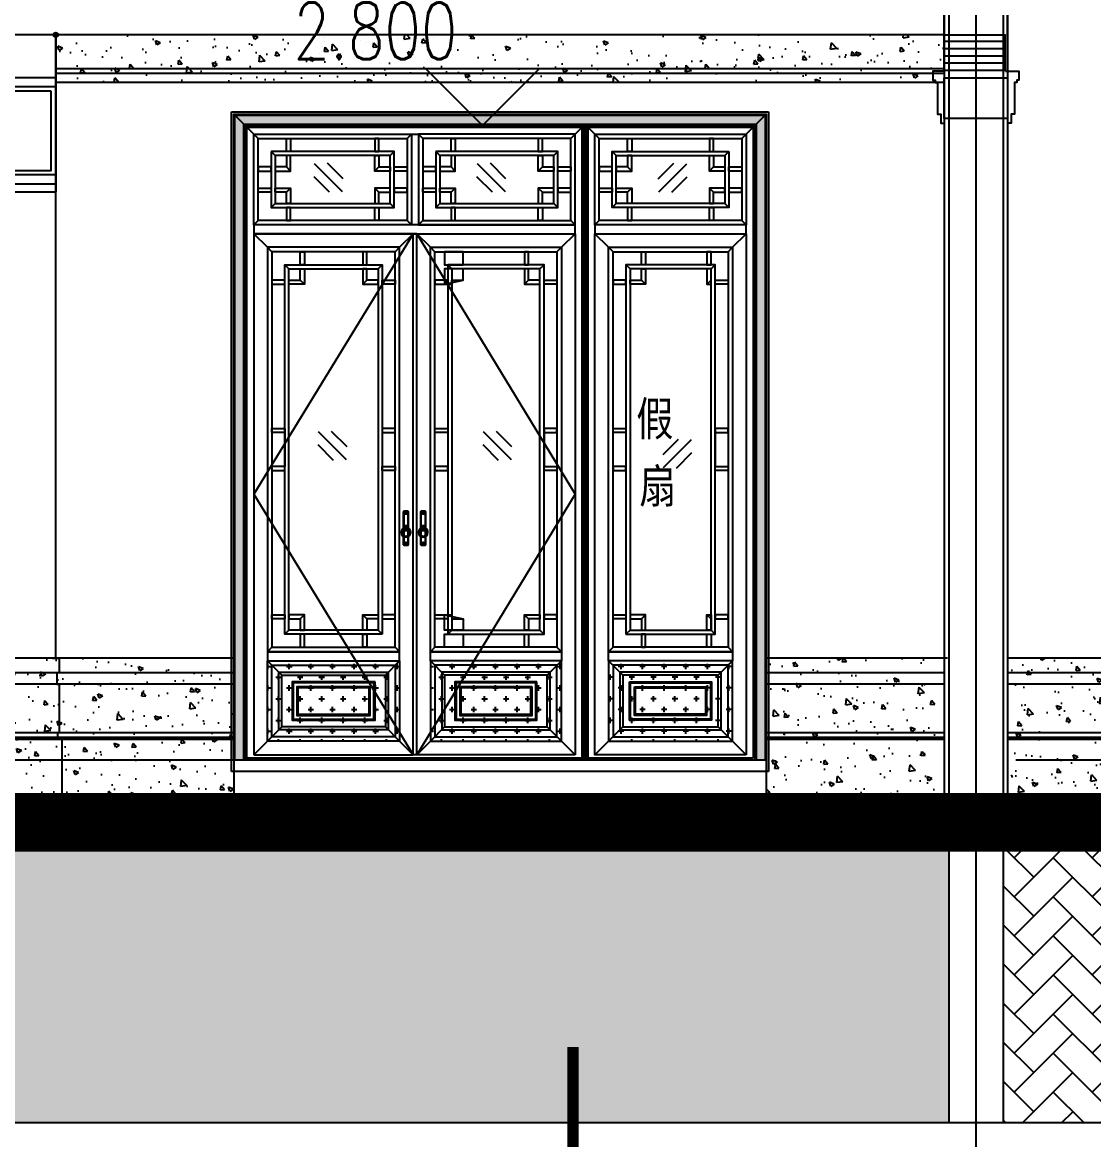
# Model space of a CAD drawing. Extents: x 296441 to 853063, y 459050 to 1117990.
# Drawn here: x 615891 to 620618, y 1081243 to 1086173 of the extents above; entities that cross this region are included whole.
import ezdxf
from ezdxf.enums import TextEntityAlignment as Align
from ezdxf.xclip import XClip

# ---------------------------------------------------------------- set-up
doc = ezdxf.new("R2010")
doc.units = 0
doc.header["$LTSCALE"] = 1000
doc.header["$XCLIPFRAME"] = 0
for name, pattern in [('CENTER-1', [10, 6.25, -1.25, 1.25, -1.25]), ('CENTER2', [28.575, 19.05, -3.175, 3.175, -3.175]), ('DASH', [0.35, 0.25, -0.1]), ('G-ELEV-S$0$LPM310295$0$HIDDEN2', [4.7625, 3.175, -1.5875])]:
    doc.linetypes.add(name, pattern=pattern)
for name, color, linetype in [('1-1poumian-16-20$0$ZT1_Dim---标注---PM、LM、DY、JD', 252, 'Continuous'), ('1.5铝板', 3, 'Continuous'), ('95', 95, 'Continuous'), ('A-WALL', 1, 'Continuous'), ('A_ABOVE', 21, 'DASH'), ('B-ELEV-S02$0$A-ELEV-MEDM-HEVY', 2, 'Continuous'), ('B-ELEV-S02$0$A-ELEV-THIN', 144, 'Continuous'), ('E1-ELEV-S$0$A-ELEV-HEVY', 2, 'Continuous'), ('E1-ELEV-S$0$A-ELEV-XTHIN', 5, 'Continuous'), ('E1-ELEV-S$0$A-WALL', 1, 'Continuous'), ('E1-ELEV-S$0$A_FINISH', 54, 'Continuous'), ('E1-ELEV-S$0$A_H_251', 251, 'Continuous'), ('E1-ELEV-S$0$G-XREF', 2, 'Continuous'), ('E1-ELEV-S$0$J04$0$A-DETL-FNSH', 6, 'Continuous'), ('E1-ELEV-S$0$J04$0$A-SECT-STRU', 30, 'Continuous'), ('E2-E3-ELEV-S$0$G-XREF', 2, 'Continuous'), ('G-ELEV-S$0$A-ELEV-HEVY', 2, 'Continuous'), ('G-ELEV-S$0$A-ELEV-MEDM', 4, 'Continuous'), ('G-ELEV-S$0$A-ELEV-MEDM-HEVY', 2, 'Continuous'), ('G-ELEV-S$0$A-ELEV-THIN', 144, 'Continuous'), ('G-ELEV-S$0$A-WALL', 1, 'Continuous'), ('G-ELEV-S$0$B-ELEV-N-RF3$0$A-ELEV-XTHIN', 5, 'Continuous'), ('G-ELEV-S$0$G-XREF', 2, 'Continuous'), ('G-ELEV-S$0$J04$0$A-DETL-FNSH', 6, 'Continuous'), ('G-ELEV-S$0$LPM310295$0$A-ELEV-HDDN', 161, 'G-ELEV-S$0$LPM310295$0$HIDDEN2'), ('G-ELEV-S$0$LPM310295$0$A-ELEV-HEVY', 2, 'Continuous'), ('G-ELEV-S$0$LPM310295$0$A-ELEV-MEDM', 4, 'Continuous'), ('G-ELEV-S$0$LPM310295$0$A-ELEV-THIN', 145, 'Continuous'), ('G-ELEV-S$0$mt2-E$0$A-ELEV-OTLN', 1, 'Continuous'), ('G-ELEV-S-TEXT$0$A-ANNO-LEVL', 3, 'Continuous'), ('G-ELEV-S-TEXT$0$A-ANNO-LEVL-TEXT', 255, 'Continuous'), ('G-GRID', 8, 'CENTER2'), ('G-XREF', 2, 'Continuous'), ('mt2-E$0$A-ELEV-OTLN', 1, 'Continuous'), ('SL-CXJ-001', 4, 'Continuous'), ('ZT0_默认图层-----PM、LM、DY、JD', 7, 'Continuous'), ('ZT1_Dim---符号---PM、LM、DY、JD', 3, 'Continuous'), ('ZT1_通用--填充---PM、LM、DY、JD', 8, 'Continuous'), ('ZT3_面板--石材板-PM、LM、DY、JD', 45, 'Continuous'), ('主框线', 4, 'Continuous'), ('副框内口线', 6, 'Continuous'), ('花格栅', 6, 'Continuous'), ('铝合金花格条', 5, 'Continuous')]:
    doc.layers.add(name, color=color, linetype=linetype)
doc.layers.add('G-ELEV-S$0$A(750)$0$A-ANNO-NPLT', color=215, linetype='Continuous', plot=False)
doc.styles.add('-宋体', font='', dxfattribs={"width": 0.8})
doc.styles.add('_TCH_LABEL', font='COMPLEX', dxfattribs={"bigfont": 'GBCBIG'})
doc.styles.add('G-ELEV-S-TEXT$0$GOA_01_thin_0.75', font='romans.shx', dxfattribs={"width": 0.75, "bigfont": 'hzdx.shx'})
doc.styles.get('-宋体').set_extended_font_data('SimSun')

# ---------------------------------------------------------------- blocks, each defined once
blk = doc.blocks.new('E1-ELEV-S$0$weiqiang')
at = {"layer": 'E1-ELEV-S$0$A_H_251'}
h = blk.add_hatch(dxfattribs=at)
h.set_pattern_fill('ANSI31', color=256, scale=20, angle=135, style=0)
h.set_pattern_definition([(180, (-3443432.025, 438864.148), (-1e-14, -31.75), [])])
h.paths.add_polyline_path([(140, 3600.1), (-130, 3600), (-130, 3440), (140, 3440)])
at = {"layer": 'E1-ELEV-S$0$A-WALL'}
for p, q in [((-120, 3230), (-120, 0)), ((120, 3230), (120, 0)), ((-120, 0), (120, 0))]:
    blk.add_line(p, q, dxfattribs=at)
at = {"layer": 'E1-ELEV-S$0$A_FINISH'}
for p, q in [((140, 3600), (-130, 3600)), ((-130, 3440), (-130, 3600)), ((140, 3440), (140, 3600))]:
    blk.add_line(p, q, dxfattribs=at)
for points in [[(-130, 3440), (-190, 3440), (-190, 3400), (-180, 3400), (-180, 3390), (-170, 3390), (-170, 3250), (-155, 3250), (-155, 3210), (-140, 3210)], [(140, 3440), (190, 3440), (190, 3400), (180, 3400), (180, 3390), (170, 3390), (170, 3250), (155, 3250), (155, 3210), (140, 3210)]]:
    blk.add_lwpolyline(points, dxfattribs=at)
at = {"layer": 'E1-ELEV-S$0$J04$0$A-DETL-FNSH'}
for p, q in [((-140, 3210), (-140, 0)), ((140, 3210), (140, 0))]:
    blk.add_line(p, q, dxfattribs=at)
at = {"layer": 'E1-ELEV-S$0$J04$0$A-SECT-STRU'}
blk.add_lwpolyline([(140, 3410), (-140, 3410), (-140, 3230), (140, 3230)], close=True, dxfattribs=at)
blk = doc.blocks.new('*U1403')
at = {"layer": 'E1-ELEV-S$0$A-ELEV-HEVY'}
for p, q in [((140, 340), (-140, 340)), ((-140, 110), (140, 110))]:
    blk.add_line(p, q, dxfattribs=at)
for points in [[(-140, -2000), (-140, 110), (-155, 110), (-155, 150), (-170, 150), (-170, 290), (-180, 290), (-180, 300), (-190, 300), (-190, 340), (-140, 340), (-140, 500), (0, 500)], [(140, -2000), (140, 110), (155, 110), (155, 150), (170, 150), (170, 290), (180, 290), (180, 300), (190, 300), (190, 340), (140, 340), (140, 500), (0, 500)]]:
    blk.add_lwpolyline(points, dxfattribs=at)
at = {"layer": 'E1-ELEV-S$0$A-ELEV-XTHIN'}
for p, q in [((-170, 290), (170, 290)), ((155, 150), (-155, 150))]:
    blk.add_line(p, q, dxfattribs=at)
blk = doc.blocks.new('*U2513')
at = {"layer": 'B-ELEV-S02$0$A-ELEV-MEDM-HEVY'}
blk.add_line((295, 0), (-320, 0), dxfattribs=at)
at = {"layer": 'B-ELEV-S02$0$A-ELEV-THIN'}
for p, q in [((295, -65), (-320, -65)), ((295, -115), (-320, -115)), ((295, -330), (-320, -330)), ((295, -350), (-320, -350)), ((295, -360), (-320, -360))]:
    blk.add_line(p, q, dxfattribs=at)
blk = doc.blocks.new('E1-ELEV-S')
at = {"layer": 'ZT1_通用--填充---PM、LM、DY、JD', "ltscale": 1000}
h = blk.add_hatch(dxfattribs=at)
h.set_pattern_fill('混凝土', color=256, scale=30)
h.set_pattern_definition([(50, (620253.48, 1023600.24), (215.178055, -18.82564), [22.5, -247.5]), (355, (620253.48, 1023600.24), (-41.6254, 225.65764), [18, -198]), (100.4514, (620271.41, 1023598.67), (173.552815, 206.831863), [19.122057, -210.342634]), (46.1842, (620253.48, 1023660.24), (320.172315, -49.655704), [33.75, -371.25]), (96.6356, (620280.16, 1023656.1), (280.39881, 292.23536), [28.68309, -315.5139]), (351.1842, (620253.48, 1023660.24), (280.39858, 292.23558), [27, -297]), (21, (620283.48, 1023645.24), (179.072116, -120.785667), [22.5, -247.5]), (326, (620283.48, 1023645.24), (72.9946, 217.545014), [18, -198]), (71.4514, (620298.4, 1023635.17), (252.06679, 96.75915), [19.122057, -210.342634]), (37.5, (620253.48, 1023600.24), (3.6479566, 99.868156), [0, -195.6, 0, -201, 0, -198.75]), (7.5, (620253.48, 1023600.24), (78.920861, 118.323514), [0, -114.6, 0, -191.1, 0, -75.75]), (327.5, (620186.58, 1023600.24), (160.146731, -6.7664615), [0, -75, 0, -234, 0, -310.5]), (317.5, (620156.58, 1023600.24), (174.95585, 30.031495), [0, -97.5, 0, -155.4, 0, -220.5])])
h.paths.add_polyline_path([(9445, 450), (8866, 450), (8866, -400), (9445, -400)])
at = {"layer": 'E1-ELEV-S$0$A-WALL'}
blk.add_line((-1000, -400), (10600, -400), dxfattribs=at)
at = {"ltscale": 1000, "xscale": -1}
blk.add_blockref('*U2513', (9140, 450), dxfattribs=at)
at = {"layer": 'E1-ELEV-S$0$A-ELEV-HEVY'}
blk.add_blockref('*U1403', (9600, 5200), dxfattribs=at)
at = {"layer": 'E1-ELEV-S$0$G-XREF'}
blk.add_blockref('E1-ELEV-S$0$weiqiang', (9600, -400), dxfattribs=at)
blk = doc.blocks.new('E2-E3-ELEV-S')
at = {"layer": 'E2-E3-ELEV-S$0$G-XREF'}
ref = blk.add_blockref('E1-ELEV-S', (0, 0), dxfattribs=dict(at, xscale=-1))
XClip(ref).set_block_clipping_path([(3839.9999999852, 7949.9999999514), (3839.9999999747, 9699.9999999935), (5037.5000003928, 9699.9999999935), (5037.5000003928, 13173.1885809162), (10599.9999999446, 13173.1885809162), (10599.9999999446, -2500.0000000065), (-155.0010429744, -2500.0000000065), (-155.0010429744, 5700.00000052), (502.7055785611, 5700.00000052), (502.7055785611, 6417.4071594852), (3839.9999999944, 6417.4071594852), (3839.9999999915, 6900.0011838257), (4100.0000404922, 6900.0011838257), (4100.0000404922, 7949.9999999514)])
blk = doc.blocks.new('铜拉环')
at = {"color": 6}
for p, q in [((-2.2, 4.5), (-2.2, -4.5)), ((2.2, 4.5), (2.2, -4.5))]:
    blk.add_line(p, q, dxfattribs=at)
for centre, radius, start, end in [((0, -18.5), 21, 96.1506, 83.8494), ((0, 0), 5, 23.4937, 156.5063), ((0, -18.5), 16, 98.084, 81.916), ((0, 0), 5, 216.9667, 323.0333)]:
    blk.add_arc(centre, radius, start, end, dxfattribs=at)
blk = doc.blocks.new('窗执手')
at = {"color": 6}
for points in [[(12, -28.8), (12, 43.5, 0.414214), (10, 45.5, 0.414214), (8, 47.5), (-8, 47.5, 0.414214), (-10, 45.5, 0.414214), (-12, 43.5), (-12, -28.8)], [(10, -21.9), (10, 43.5, -0.414214), (8, 45.5), (-8, 45.5, -0.414214), (-10, 43.5), (-10, -21.9)], [(-12, -63.2), (-12, -98.5, 0.414214), (-10, -100.5, 0.414214), (-8, -102.5), (8, -102.5, 0.414214), (10, -100.5, 0.414214), (12, -98.5), (12, -63.2)], [(-10, -64.5), (-10, -98.5, -0.414214), (-8, -100.5), (8, -100.5, -0.414214), (10, -98.5), (10, -64.5)]]:
    blk.add_lwpolyline(points, format="xyb", dxfattribs=at)
for points in [[(-12, -35.4), (-12, -56.6)], [(-11.6, -28.5), (-10.7, -27.5), (-11.7, -26.4), (-10.5, -25.4), (-11.3, -24.1), (-9.9, -23.4), (-10.4, -22), (-8.9, -21.5), (-9.1, -20.1), (-7.6, -19.9), (-7.5, -18.4), (-6, -18.6), (-5.6, -17.1), (-4.1, -17.6), (-3.4, -16.3), (-2.1, -17), (-1.2, -15.8), (0, -16.8), (1.2, -15.8), (2.1, -17), (3.4, -16.3), (4.1, -17.6), (5.6, -17.1), (6, -18.6), (7.5, -18.4), (7.6, -19.9), (9.1, -20.1), (8.9, -21.5), (10.4, -22), (9.9, -23.4), (11.3, -24.1), (10.5, -25.4), (11.7, -26.4), (10.7, -27.5), (11.6, -28.5)], [(-9.9, -27.5), (-10.2, -27.5)], [(-6.8, -26.1), (-10.1, -25.5)], [(-10, -33.5), (-10, -58.5)], [(9.7, -33.2), (8.9, -33.5), (9.1, -34.9), (7.6, -35.1), (7.5, -36.6), (6, -36.4), (5.6, -37.9), (4.1, -37.4), (3.4, -38.7), (2.1, -38), (1.2, -39.2), (0, -38.3), (-1.2, -39.2), (-2.1, -38), (-3.4, -38.7), (-4.1, -37.4), (-5.6, -37.9), (-6, -36.4), (-7.5, -36.6), (-7.6, -35.1), (-9.1, -34.9), (-8.9, -33.5), (-9.7, -33.2)], [(-9.5, -23.6), (-4.7, -25.5)], [(-4.2, -24.7), (-8.5, -21.8)], [(-4.9, -30.8), (-8.5, -33.2)], [(-3.5, -24), (-7.2, -20.3)], [(-3.5, -31), (-7.2, -34.7)], [(-2.8, -23.3), (-5.7, -19)], [(-2.8, -31.7), (-5.7, -36)], [(-1.9, -22.9), (-3.9, -18)], [(-1.9, -32.1), (-3.9, -37)], [(-1, -22.6), (-2, -17.4)], [(-1, -32.4), (-2, -37.6)], [(0, -17.3), (0, -22.5)], [(0, -37.8), (0, -32.5)], [(1, -22.6), (2, -17.4)], [(1, -32.4), (2, -37.6)], [(1.9, -22.9), (3.9, -18)], [(1.9, -32.1), (3.9, -37)], [(2.8, -23.3), (5.7, -19)], [(2.8, -31.7), (5.7, -36)], [(3.5, -24), (7.2, -20.3)], [(3.5, -31), (7.2, -34.7)], [(4.2, -24.7), (8.5, -21.8)], [(9.5, -23.6), (4.7, -25.5)], [(4.9, -30.8), (8.5, -33.2)], [(6.8, -26.1), (10.1, -25.5)], [(9.9, -27.5), (10.3, -27.5)], [(10, -58.5), (10, -33.5)], [(12, -56.6), (12, -35.4)]]:
    blk.add_lwpolyline(points, dxfattribs=at)
at = {"color": 6, "linetype": 'ByBlock'}
for centre in [(0, 37.5), (0, -92.5)]:
    blk.add_circle(centre, 3.6, dxfattribs=at)
at = {"color": 6, "linetype": 'DASH', "ltscale": 0.002}
for centre in [(0, 37.5), (0, -92.5)]:
    blk.add_circle(centre, 2.5, dxfattribs=at)
at = {"color": 6}
blk.add_blockref('铜拉环', (0, -27.5), dxfattribs=at)
blk = doc.blocks.new('单层玻璃')
at = {"layer": '95'}
for p, q in [((-1.217, -0.085), (0.085, 1.217)), ((-1.183, -1.183), (1.183, 1.183)), ((-0.085, -1.217), (1.217, 0.085))]:
    blk.add_line(p, q, dxfattribs=at)
blk = doc.blocks.new('*U1991')
at = {"layer": 'ZT1_通用--填充---PM、LM、DY、JD', "ltscale": 1000}
h = blk.add_hatch(dxfattribs=at)
h.set_pattern_fill('CROSS', color=256, scale=30)
h.set_pattern_definition([(0, (-1401.25, -2709.25), (47.625, 47.625), [23.8125, -71.4375]), (90, (-1389.346, -2721.16), (-47.625, 47.625), [23.8125, -71.4375])])
h.paths.add_polyline_path([(-1401.3, -2354), (-817.7, -2354), (-817.7, -2709.3), (-1401.3, -2709.3)])
h = blk.add_hatch(dxfattribs=at)
h.set_pattern_fill('CROSS', color=256, scale=30)
h.set_pattern_definition([(0, (-682.25, -2709.25), (47.625, 47.625), [23.8125, -71.4375]), (90, (-670.346, -2721.16), (-47.625, 47.625), [23.8125, -71.4375])])
h.paths.add_polyline_path([(-103.7, -2354), (-682.3, -2354), (-682.3, -2709.3), (-103.7, -2709.3)])
at = {"color": 8}
for p, q in [((-1442, -50, 0), (-1492, 0, 0)), ((-63, -50, 0), (-13, 0, 0)), ((-784.5, -50), (-765.5, -31)), ((-715.5, -50), (-734.5, -31)), ((-1442, -411, 0), (-1461, -430, 0)), ((-784.5, -411), (-765.5, -430)), ((-715.5, -411), (-734.5, -430)), ((-63, -411, 0), (-44, -430, 0)), ((-1401.3, -529.7, 0), (-1461, -470, 0)), ((-817.7, -529.7), (-758, -470)), ((-682.3, -529.7), (-742, -470)), ((-103.7, -529.7, 0), (-44, -470, 0)), ((-1381.2, -549.8, 0), (-1401.3, -529.7, 0)), ((-837.8, -549.8), (-817.7, -529.7)), ((-662.2, -549.8), (-682.3, -529.7)), ((-123.8, -549.8, 0), (-103.7, -529.7, 0)), ((-1381.2, -2293.9, 0), (-1401.3, -2314, 0)), ((-837.8, -2293.9), (-817.7, -2314)), ((-662.2, -2293.9), (-682.3, -2314)), ((-123.8, -2293.9, 0), (-103.7, -2314, 0)), ((-1338.2, -2417.1, 0), (-1401.3, -2354, 0)), ((-817.7, -2354), (-880.8, -2417.1)), ((-682.3, -2354), (-619.2, -2417.1)), ((-166.8, -2417.1, 0), (-103.7, -2354, 0)), ((-1338.2, -2646.2, 0), (-1401.3, -2709.3, 0)), ((-880.8, -2646.2), (-817.7, -2709.3)), ((-619.2, -2646.2), (-682.3, -2709.3)), ((-166.8, -2646.2, 0), (-103.7, -2709.3, 0)), ((-1401.3, -2709.3, 0), (-1461, -2769, 0)), ((-817.7, -2709.3), (-758, -2769)), ((-682.3, -2709.3), (-742, -2769)), ((-103.7, -2709.3, 0), (-44, -2769, 0))]:
    blk.add_line(p, q, dxfattribs=at)
at = {"color": 6}
blk.add_line((-765.5, -31), (-734.5, -31), dxfattribs=at)
for p, q in [((-758, -470), (-1461, -1619.5, 0)), ((-742, -470), (-758, -470)), ((-742, -470), (-44, -1619.5, 0)), ((-1461, -1619.5, 0), (-758, -2769)), ((-44, -1619.5, 0), (-742, -2769)), ((-742, -2769), (-758, -2769))]:
    blk.add_line(p, q)
for points in [[(-1518, -2784), (-1492, -2784), (-1492, 0), (-1518, 0)], [(13, -2784), (-13, -2784), (-13, 0), (13, 0)], [(-1461, -430), (-1461, -470), (-44, -470), (-44, -430)], [(-1461, -2769), (-758, -2769), (-758, -470), (-1461, -470)], [(-44, -2769), (-742, -2769), (-742, -470), (-44, -470)], [(-817.7, -2354), (-817.7, -2314), (-1401.3, -2314), (-1401.3, -2354)], [(-682.3, -2354), (-682.3, -2314), (-103.7, -2314), (-103.7, -2354)]]:
    blk.add_lwpolyline(points, close=True)
at = {"color": 2, "ltscale": 250}
for points in [[(-1381.2, -2293.9), (-837.8, -2293.9), (-837.8, -549.8), (-1381.2, -549.8)], [(-123.8, -2293.9), (-662.2, -2293.9), (-662.2, -549.8), (-123.8, -549.8)], [(-1381.2, -2374.1), (-837.8, -2374.1), (-837.8, -2689.2), (-1381.2, -2689.2)], [(-123.8, -2374.1), (-662.2, -2374.1), (-662.2, -2689.2), (-123.8, -2689.2)]]:
    blk.add_lwpolyline(points, close=True, dxfattribs=at)
at = {"layer": '1.5铝板', "ltscale": 250}
for points in [[(-765.5, -430), (-1461, -430), (-1461, -31), (-765.5, -31)], [(-734.5, -430), (-44, -430), (-44, -31), (-734.5, -31)], [(-784.5, -411), (-1442, -411), (-1442, -50), (-784.5, -50)], [(-715.5, -411), (-63, -411), (-63, -50), (-715.5, -50)], [(-1401.3, -2354), (-817.7, -2354), (-817.7, -2709.3), (-1401.3, -2709.3)], [(-103.7, -2354), (-682.3, -2354), (-682.3, -2709.3), (-103.7, -2709.3)]]:
    blk.add_lwpolyline(points, close=True, dxfattribs=at)
at = {"layer": 'A_ABOVE', "color": 3, "linetype": 'CENTER2', "ltscale": 10, "const_width": 16}
for points in [[(-1505, 0), (-1505, -2784)], [(0, 0), (0, -2784)]]:
    blk.add_lwpolyline(points, dxfattribs=at)
at = {"layer": 'SL-CXJ-001', "ltscale": 250}
for points in [[(-1351.2, -2404.1), (-867.8, -2404.1), (-867.8, -2659.2), (-1351.2, -2659.2)], [(-153.8, -2404.1), (-632.2, -2404.1), (-632.2, -2659.2), (-153.8, -2659.2)], [(-1338.2, -2417.1), (-880.8, -2417.1), (-880.8, -2646.2), (-1338.2, -2646.2)], [(-926.3, -2447.1), (-1292.7, -2447.1), (-1292.7, -2616.2), (-926.3, -2616.2)], [(-931, -2451.7), (-1288, -2451.7), (-1288, -2611.5), (-931, -2611.5)], [(-166.8, -2417.1), (-619.2, -2417.1), (-619.2, -2646.2), (-166.8, -2646.2)], [(-212.3, -2447.1), (-573.7, -2447.1), (-573.7, -2616.2), (-212.3, -2616.2)], [(-217, -2451.7), (-569, -2451.7), (-569, -2611.5), (-217, -2611.5)], [(-947.6, -2468.4), (-1271.4, -2468.4), (-1271.4, -2594.9), (-947.6, -2594.9)], [(-952.3, -2473.1), (-1266.7, -2473.1), (-1266.7, -2590.2), (-952.3, -2590.2)], [(-233.6, -2468.4), (-552.4, -2468.4), (-552.4, -2594.9), (-233.6, -2594.9)], [(-238.3, -2473.1), (-547.7, -2473.1), (-547.7, -2590.2), (-238.3, -2590.2)]]:
    blk.add_lwpolyline(points, close=True, dxfattribs=at)
at = {"layer": '主框线'}
blk.add_lwpolyline([(-13, -2784), (-1492, -2784), (-1492, 0), (-13, 0)], close=True, dxfattribs=at)
at = {"layer": '副框内口线', "linetype": 'CENTER-1', "ltscale": 40}
blk.add_lwpolyline([(-5, -2792), (-1500, -2792), (-1500, 8), (-5, 8)], close=True, dxfattribs=at)
at = {"layer": '花格栅', "color": 6, "ltscale": 250}
for points in [[(-1401.3, -2314), (-817.7, -2314), (-817.7, -529.7), (-1401.3, -529.7)], [(-103.7, -2314), (-682.3, -2314), (-682.3, -529.7), (-103.7, -529.7)]]:
    blk.add_lwpolyline(points, close=True, dxfattribs=at)
at = {"layer": '铝合金花格条'}
for p, q in [((-1324.2, -1346.9, 0), (-1324.2, -1496.9, 0)), ((-894.8, -1346.9, 0), (-894.8, -1496.9, 0)), ((-605.2, -1346.9, 0), (-605.2, -1496.9, 0)), ((-180.8, -1346.9, 0), (-180.8, -1496.9, 0))]:
    blk.add_line(p, q, dxfattribs=at)
for points in [[(-1317, -50), (-1299, -50), (-1299, -107), (-1317, -107)], [(-909.5, -50), (-927.5, -50), (-927.5, -107), (-909.5, -107)], [(-590.5, -50), (-572.5, -50), (-572.5, -107), (-590.5, -107)], [(-188, -50), (-206, -50), (-206, -107), (-188, -107)], [(-1385, -107), (-1385, -354.1), (-841.5, -354.1), (-841.5, -107)], [(-1367, -125), (-1367, -336.1), (-859.5, -336.1), (-859.5, -125)], [(-658.5, -107), (-658.5, -354.1), (-120, -354.1), (-120, -107)], [(-640.5, -125), (-640.5, -336.1), (-138, -336.1), (-138, -125)], [(-1442, -175), (-1442, -193), (-1385, -193), (-1385, -175)], [(-784.5, -175), (-784.5, -193), (-841.5, -193), (-841.5, -175)], [(-715.5, -175), (-715.5, -193), (-658.5, -193), (-658.5, -175)], [(-63, -175), (-63, -193), (-120, -193), (-120, -175)], [(-1442, -286.1), (-1442, -268.1), (-1385, -268.1), (-1385, -286.1)], [(-784.5, -286.1), (-784.5, -268.1), (-841.5, -268.1), (-841.5, -286.1)], [(-715.5, -286.1), (-715.5, -268.1), (-658.5, -268.1), (-658.5, -286.1)], [(-63, -286.1), (-63, -268.1), (-120, -268.1), (-120, -286.1)], [(-1317, -411.1), (-1299, -411.1), (-1299, -354.1), (-1317, -354.1)], [(-909.5, -411.1), (-927.5, -411.1), (-927.5, -354.1), (-909.5, -354.1)], [(-590.5, -411.1), (-572.5, -411.1), (-572.5, -354.1), (-590.5, -354.1)], [(-188, -411.1), (-206, -411.1), (-206, -354.1), (-188, -354.1)], [(-1256.2, -549.8), (-1238.2, -549.8), (-1238.2, -606.8), (-1256.2, -606.8)], [(-962.8, -549.8), (-980.8, -549.8), (-980.8, -606.8), (-962.8, -606.8)], [(-537.2, -549.8), (-619.2, -549.8), (-619.2, -606.8), (-537.2, -606.8)], [(-248.8, -549.8), (-266.8, -549.8), (-266.8, -606.8), (-248.8, -606.8)], [(-894.8, -2236.9), (-1324.2, -2236.9), (-1324.2, -606.8), (-894.8, -606.8)], [(-912.8, -2218.9), (-1306.2, -2218.9), (-1306.2, -624.8), (-912.8, -624.8)], [(-605.2, -2236.9), (-180.8, -2236.9), (-180.8, -606.8), (-605.2, -606.8)], [(-587.2, -2218.9), (-198.8, -2218.9), (-198.8, -624.8), (-587.2, -624.8)], [(-1381.2, -674.8), (-1381.2, -692.8), (-1324.2, -692.8), (-1324.2, -674.8)], [(-837.8, -674.8), (-837.8, -692.8), (-894.8, -692.8), (-894.8, -674.8)], [(-662.2, -674.8), (-662.2, -692.8), (-605.2, -692.8), (-605.2, -674.8)], [(-123.8, -674.8), (-123.8, -692.8), (-180.8, -692.8), (-180.8, -674.8)], [(-1324.2, -1346.9), (-1381.2, -1346.9), (-1381.2, -1328.9), (-1324.2, -1328.9)], [(-894.8, -1346.9), (-837.8, -1346.9), (-837.8, -1328.9), (-894.8, -1328.9)], [(-605.2, -1346.9), (-662.2, -1346.9), (-662.2, -1328.9), (-605.2, -1328.9)], [(-180.8, -1346.9), (-123.8, -1346.9), (-123.8, -1328.9), (-180.8, -1328.9)], [(-1324.2, -1496.9), (-1381.2, -1496.9), (-1381.2, -1514.9), (-1324.2, -1514.9)], [(-894.8, -1496.9), (-837.8, -1496.9), (-837.8, -1514.9), (-894.8, -1514.9)], [(-605.2, -1496.9), (-662.2, -1496.9), (-662.2, -1514.9), (-605.2, -1514.9)], [(-180.8, -1496.9), (-123.8, -1496.9), (-123.8, -1514.9), (-180.8, -1514.9)], [(-1381.2, -2168.9), (-1381.2, -2150.9), (-1324.2, -2150.9), (-1324.2, -2168.9)], [(-837.8, -2168.9), (-837.8, -2150.9), (-894.8, -2150.9), (-894.8, -2168.9)], [(-662.2, -2168.9), (-662.2, -2150.9), (-605.2, -2150.9), (-605.2, -2168.9)], [(-123.8, -2168.9), (-123.8, -2150.9), (-180.8, -2150.9), (-180.8, -2168.9)], [(-1256.2, -2293.9), (-1238.2, -2293.9), (-1238.2, -2236.9), (-1256.2, -2236.9)], [(-962.8, -2293.9), (-980.8, -2293.9), (-980.8, -2236.9), (-962.8, -2236.9)], [(-537.2, -2293.9), (-619.2, -2293.9), (-619.2, -2236.9), (-537.2, -2236.9)], [(-248.8, -2293.9), (-266.8, -2293.9), (-266.8, -2236.9), (-248.8, -2236.9)]]:
    blk.add_lwpolyline(points, close=True, dxfattribs=at)
at = {"layer": '铝合金花格条', "elevation": 0}
for points in [[(-1367, -125), (-1385, -107)], [(-1299, -193), (-1317, -175), (-1367, -175), (-1367, -193), (-1299, -193), (-1299, -125), (-1317, -125), (-1317, -175)], [(-927.5, -193), (-909.5, -175), (-859.5, -175), (-859.5, -193), (-927.5, -193), (-927.5, -125), (-909.5, -125), (-909.5, -175)], [(-859.5, -125), (-841.5, -107)], [(-640.5, -125), (-658.5, -107)], [(-572.5, -193), (-590.5, -175), (-640.5, -175), (-640.5, -193), (-572.5, -193), (-572.5, -125), (-590.5, -125), (-590.5, -175)], [(-206, -193), (-188, -175), (-138, -175), (-138, -193), (-206, -193), (-206, -125), (-188, -125), (-188, -175)], [(-138, -125), (-120, -107)], [(-1299, -268.1), (-1317, -286.1), (-1367, -286.1), (-1367, -268.1), (-1299, -268.1), (-1299, -336.1), (-1317, -336.1), (-1317, -286.1)], [(-927.5, -268.1), (-909.5, -286.1), (-859.5, -286.1), (-859.5, -268.1), (-927.5, -268.1), (-927.5, -336.1), (-909.5, -336.1), (-909.5, -286.1)], [(-572.5, -268.1), (-590.5, -286.1), (-640.5, -286.1), (-640.5, -268.1), (-572.5, -268.1), (-572.5, -336.1), (-590.5, -336.1), (-590.5, -286.1)], [(-206, -268.1), (-188, -286.1), (-138, -286.1), (-138, -268.1), (-206, -268.1), (-206, -336.1), (-188, -336.1), (-188, -286.1)], [(-1367, -336.1), (-1385, -354.1)], [(-859.5, -336.1), (-841.5, -354.1)], [(-640.5, -336.1), (-658.5, -354.1)], [(-138, -336.1), (-120, -354.1)], [(-1306.2, -624.8), (-1324.2, -606.8)], [(-1238.2, -692.8), (-1256.2, -674.8), (-1256.2, -624.8), (-1238.2, -624.8), (-1238.2, -692.8), (-1306.2, -692.8), (-1306.2, -674.8), (-1256.2, -674.8)], [(-980.8, -692.8), (-962.8, -674.8), (-962.8, -624.8), (-980.8, -624.8), (-980.8, -692.8), (-912.8, -692.8), (-912.8, -674.8), (-962.8, -674.8)], [(-912.8, -624.8), (-894.8, -606.8)], [(-619.2, -692.8), (-537.2, -674.8), (-537.2, -624.8), (-619.2, -624.8), (-619.2, -692.8), (-587.2, -692.8), (-587.2, -674.8), (-537.2, -674.8)], [(-587.2, -624.8), (-605.2, -606.8)], [(-266.8, -692.8), (-248.8, -674.8), (-248.8, -624.8), (-266.8, -624.8), (-266.8, -692.8), (-198.8, -692.8), (-198.8, -674.8), (-248.8, -674.8)], [(-198.8, -624.8), (-180.8, -606.8)], [(-1238.2, -2150.9), (-1256.2, -2168.9), (-1256.2, -2218.9), (-1238.2, -2218.9), (-1238.2, -2150.9), (-1306.2, -2150.9), (-1306.2, -2168.9), (-1256.2, -2168.9)], [(-980.8, -2150.9), (-962.8, -2168.9), (-962.8, -2218.9), (-980.8, -2218.9), (-980.8, -2150.9), (-912.8, -2150.9), (-912.8, -2168.9), (-962.8, -2168.9)], [(-619.2, -2150.9), (-537.2, -2168.9), (-537.2, -2218.9), (-619.2, -2218.9), (-619.2, -2150.9), (-587.2, -2150.9), (-587.2, -2168.9), (-537.2, -2168.9)], [(-266.8, -2150.9), (-248.8, -2168.9), (-248.8, -2218.9), (-266.8, -2218.9), (-266.8, -2150.9), (-198.8, -2150.9), (-198.8, -2168.9), (-248.8, -2168.9)], [(-1306.2, -2218.9), (-1324.2, -2236.9)], [(-912.8, -2218.9), (-894.8, -2236.9)], [(-587.2, -2218.9), (-605.2, -2236.9)], [(-198.8, -2218.9), (-180.8, -2236.9)]]:
    blk.add_lwpolyline(points, dxfattribs=at)
at = {"xscale": -52.5, "yscale": 52.5, "zscale": 52.5}
for p in [(-1131.4, -223, 0), (-412.6, -223, 0), (-1113.7, -1406, 0), (-385.9, -1406, 0)]:
    blk.add_blockref('单层玻璃', p, dxfattribs=at)
for p in [(-790, -1741.5), (-713.7, -1741.5)]:
    blk.add_blockref('窗执手', p)
blk = doc.blocks.new('*U1990')
at = {"layer": 'ZT1_通用--填充---PM、LM、DY、JD', "ltscale": 1000}
h = blk.add_hatch(dxfattribs=at)
h.set_pattern_fill('CROSS', color=256, scale=30)
h.set_pattern_definition([(0, (104.27, -2709.25), (47.625, 47.625), [23.8125, -71.4375]), (90, (116.177, -2721.16), (-47.625, 47.625), [23.8125, -71.4375])])
h.paths.add_polyline_path([(104.3, -2354), (651.8, -2354), (651.8, -2709.3), (104.3, -2709.3)])
at = {"color": 8}
for p, q in [((692.5, -50), (742.5, 0)), ((63.5, -50, 0), (13.5, 0, 0)), ((63.5, -411, 0), (44.5, -430, 0)), ((692.5, -411), (711.5, -430)), ((104.3, -529.7, 0), (44.5, -470, 0)), ((651.8, -529.7, 0), (711.5, -470, 0)), ((124.3, -549.8, 0), (104.3, -529.7, 0)), ((631.7, -549.8, 0), (651.8, -529.7, 0)), ((124.3, -2293.9, 0), (104.3, -2314, 0)), ((631.7, -2293.9, 0), (651.8, -2314, 0)), ((167.3, -2417.1, 0), (104.3, -2354, 0)), ((651.8, -2354, 0), (588.7, -2417.1, 0)), ((167.3, -2646.2, 0), (104.3, -2709.3, 0)), ((588.7, -2646.2, 0), (651.8, -2709.3, 0)), ((104.3, -2709.3, 0), (44.5, -2769, 0)), ((651.8, -2709.3, 0), (711.5, -2769, 0))]:
    blk.add_line(p, q, dxfattribs=at)
for points in [[(711.5, -430), (711.5, -470), (44.5, -470), (44.5, -430)], [(44.5, -2769), (711.5, -2769), (711.5, -470), (44.5, -470)], [(651.8, -2354), (651.8, -2314), (104.3, -2314), (104.3, -2354)]]:
    blk.add_lwpolyline(points, close=True)
at = {"color": 2, "ltscale": 250}
for points in [[(124.3, -2293.9), (631.7, -2293.9), (631.7, -549.8), (124.3, -549.8)], [(124.3, -2374.1), (631.7, -2374.1), (631.7, -2689.2), (124.3, -2689.2)]]:
    blk.add_lwpolyline(points, close=True, dxfattribs=at)
at = {"layer": '1.5铝板', "ltscale": 250}
for points in [[(44.5, -430), (711.5, -430), (711.5, -31), (44.5, -31)], [(63.5, -411), (692.5, -411), (692.5, -50), (63.5, -50)], [(104.3, -2354), (651.8, -2354), (651.8, -2709.3), (104.3, -2709.3)]]:
    blk.add_lwpolyline(points, close=True, dxfattribs=at)
at = {"layer": 'SL-CXJ-001', "ltscale": 250}
for points in [[(154.3, -2404.1), (601.7, -2404.1), (601.7, -2659.2), (154.3, -2659.2)], [(167.3, -2417.1), (588.7, -2417.1), (588.7, -2646.2), (167.3, -2646.2)], [(558.7, -2447.1), (197.3, -2447.1), (197.3, -2616.2), (558.7, -2616.2)], [(554.1, -2451.7), (202, -2451.7), (202, -2611.5), (554.1, -2611.5)], [(537.4, -2468.4), (218.7, -2468.4), (218.7, -2594.9), (537.4, -2594.9)], [(532.7, -2473.1), (223.3, -2473.1), (223.3, -2590.2), (532.7, -2590.2)]]:
    blk.add_lwpolyline(points, close=True, dxfattribs=at)
at = {"layer": '主框线'}
blk.add_lwpolyline([(13.5, -2784), (742.5, -2784), (742.5, 0), (13.5, 0)], close=True, dxfattribs=at)
at = {"layer": '副框内口线', "linetype": 'CENTER-1', "ltscale": 40}
blk.add_lwpolyline([(5.5, -2792), (750.5, -2792), (750.5, 8), (5.5, 8)], close=True, dxfattribs=at)
at = {"layer": '花格栅', "color": 6, "ltscale": 250}
blk.add_lwpolyline([(104.3, -2314), (651.8, -2314), (651.8, -529.7), (104.3, -529.7)], close=True, dxfattribs=at)
at = {"layer": '铝合金花格条'}
for p, q in [((181.3, -1346.9, 0), (181.3, -1496.9, 0)), ((574.7, -1346.9), (574.7, -1496.9))]:
    blk.add_line(p, q, dxfattribs=at)
for points in [[(188.5, -50), (206.5, -50), (206.5, -107), (188.5, -107)], [(567.5, -50), (549.5, -50), (549.5, -107), (567.5, -107)], [(120.5, -107), (120.5, -354.1), (635.5, -354.1), (635.5, -107)], [(138.5, -125), (138.5, -336.1), (617.5, -336.1), (617.5, -125)], [(63.5, -175), (63.5, -193), (120.5, -193), (120.5, -175)], [(692.5, -175), (692.5, -193), (635.5, -193), (635.5, -175)], [(63.5, -286.1), (63.5, -268.1), (120.5, -268.1), (120.5, -286.1)], [(692.5, -286.1), (692.5, -268.1), (635.5, -268.1), (635.5, -286.1)], [(188.5, -411.1), (206.5, -411.1), (206.5, -354.1), (188.5, -354.1)], [(567.5, -411.1), (549.5, -411.1), (549.5, -354.1), (567.5, -354.1)], [(199.3, -549.8), (217.3, -549.8), (217.3, -606.8), (199.3, -606.8)], [(506.7, -549.8), (488.7, -549.8), (488.7, -606.8), (506.7, -606.8)], [(574.7, -2236.9), (181.3, -2236.9), (181.3, -606.8), (574.7, -606.8)], [(556.7, -2218.9), (199.3, -2218.9), (199.3, -624.8), (556.7, -624.8)], [(124.3, -674.8), (124.3, -692.8), (181.3, -692.8), (181.3, -674.8)], [(631.7, -674.8), (631.7, -692.8), (574.7, -692.8), (574.7, -674.8)], [(181.3, -1346.9), (124.3, -1346.9), (124.3, -1328.9), (181.3, -1328.9)], [(574.7, -1346.9), (631.7, -1346.9), (631.7, -1328.9), (574.7, -1328.9)], [(181.3, -1496.9), (124.3, -1496.9), (124.3, -1514.9), (181.3, -1514.9)], [(574.7, -1496.9), (631.7, -1496.9), (631.7, -1514.9), (574.7, -1514.9)], [(124.3, -2168.9), (124.3, -2150.9), (181.3, -2150.9), (181.3, -2168.9)], [(631.7, -2168.9), (631.7, -2150.9), (574.7, -2150.9), (574.7, -2168.9)], [(199.3, -2293.9), (217.3, -2293.9), (217.3, -2236.9), (199.3, -2236.9)], [(506.7, -2293.9), (488.7, -2293.9), (488.7, -2236.9), (506.7, -2236.9)]]:
    blk.add_lwpolyline(points, close=True, dxfattribs=at)
at = {"layer": '铝合金花格条', "elevation": 0}
for points in [[(138.5, -125), (120.5, -107)], [(206.5, -193), (188.5, -175), (138.5, -175), (138.5, -193), (206.5, -193), (206.5, -125), (188.5, -125), (188.5, -175)], [(549.5, -193), (567.5, -175), (617.5, -175), (617.5, -193), (549.5, -193), (549.5, -125), (567.5, -125), (567.5, -175)], [(617.5, -125), (635.5, -107)], [(206.5, -268.1), (188.5, -286.1), (138.5, -286.1), (138.5, -268.1), (206.5, -268.1), (206.5, -336.1), (188.5, -336.1), (188.5, -286.1)], [(549.5, -268.1), (567.5, -286.1), (617.5, -286.1), (617.5, -268.1), (549.5, -268.1), (549.5, -336.1), (567.5, -336.1), (567.5, -286.1)], [(138.5, -336.1), (120.5, -354.1)], [(617.5, -336.1), (635.5, -354.1)], [(199.3, -624.8), (181.3, -606.8)], [(217.3, -692.8), (199.3, -674.8), (199.3, -624.8), (217.3, -624.8), (217.3, -692.8), (199.3, -692.8), (199.3, -674.8), (199.3, -674.8)], [(488.7, -692.8), (506.7, -674.8), (506.7, -624.8), (488.7, -624.8), (488.7, -692.8), (556.7, -692.8), (556.7, -674.8), (506.7, -674.8)], [(556.7, -624.8), (574.7, -606.8)], [(217.3, -2150.9), (199.3, -2168.9), (199.3, -2218.9), (217.3, -2218.9), (217.3, -2150.9), (199.3, -2150.9), (199.3, -2168.9), (199.3, -2168.9)], [(488.7, -2150.9), (506.7, -2168.9), (506.7, -2218.9), (488.7, -2218.9), (488.7, -2150.9), (556.7, -2150.9), (556.7, -2168.9), (506.7, -2168.9)], [(199.3, -2218.9), (181.3, -2236.9)], [(556.7, -2218.9), (574.7, -2236.9)]]:
    blk.add_lwpolyline(points, dxfattribs=at)
at = {"xscale": -52.5, "yscale": 52.5, "zscale": 52.5}
for p in [(368.2, -223, 0), (347.3, -1439.8, 0)]:
    blk.add_blockref('单层玻璃', p, dxfattribs=at)
blk = doc.blocks.new('20200326162252')
at = {"color": 2, "style": '-宋体', "width": 0.8}
for s, p in [('假', (1.8, 58.3, 0)), ('扇', (14.4, -238.3, 0))]:
    blk.add_text(s, height=150, dxfattribs=at).set_placement(p, align=Align.CENTER)
blk = doc.blocks.new('20200326164845')
at = {"layer": 'ZT0_默认图层-----PM、LM、DY、JD', "ltscale": 1000}
ref = blk.add_blockref('*U1991', (-750, -8), dxfattribs=at)
XClip(ref).set_block_clipping_path([(-1499.9999999993, -2792.0000056097), (139.0575129128, 8.0000030999)])
at = {"layer": 'ZT0_默认图层-----PM、LM、DY、JD', "ltscale": 1000, "xscale": -1}
blk.add_blockref('*U1990', (5.5, -8), dxfattribs=at)
at = {"layer": 'ZT0_默认图层-----PM、LM、DY、JD', "ltscale": 1000}
blk.add_blockref('20200326162252', (-443.7, -1427.2), dxfattribs=at)
blk = doc.blocks.new('G-ELEV-S$0$zxzdsd')
at = {"layer": 'ZT1_通用--填充---PM、LM、DY、JD', "ltscale": 1000}
h = blk.add_hatch(dxfattribs=at)
h.set_pattern_fill('混凝土', color=256, scale=10)
h.set_pattern_definition([(50, (616823.48, 1024000.24), (71.7260183, -6.2752135), [7.5, -82.5]), (355, (616823.48, 1024000.24), (-13.8751334, 75.2192134), [6, -66]), (100.4514, (616829.46, 1023999.716), (57.850938, 68.9439542), [6.374019, -70.114211]), (46.1842, (616823.48, 1024020.24), (106.724105, -16.5519014), [11.25, -123.75]), (96.6356, (616832.37, 1024018.86), (93.466271, 97.411787), [9.561029, -105.1713]), (351.1842, (616823.48, 1024020.24), (93.466195, 97.41186), [9, -99]), (21, (616833.48, 1024015.24), (59.6907052, -40.261889), [7.5, -82.5]), (326, (616833.48, 1024015.24), (24.331533, 72.5150045), [6, -66]), (71.4514, (616838.454, 1024011.88), (84.022263, 32.2530497), [6.374019, -70.114211]), (37.5, (616823.48, 1024000.238), (1.21598553, 33.2893854), [0, -65.2, 0, -67, 0, -66.25]), (7.5, (616823.48, 1024000.24), (26.3069537, 39.4411712), [0, -38.2, 0, -63.7, 0, -25.25]), (327.5, (616801.18, 1024000.238), (53.3822436, -2.2554872), [0, -25, 0, -78, 0, -103.5]), (317.5, (616791.18, 1024000.24), (58.318617, 10.0104982), [0, -32.5, 0, -51.8, 0, -73.5])])
h.paths.add_polyline_path([(2340, 100), (2340, 2950), (-10, 2950), (-10, 100), (40, 100), (40, 2900), (2290, 2900), (2290, 100)])
at = {"layer": 'G-ELEV-S$0$LPM310295$0$A-ELEV-HDDN'}
blk.add_line((-20, 50), (2350, 50), dxfattribs=at)
blk.add_lwpolyline([(2350, 50), (2350, 2960), (-20, 2960), (-20, 50)], dxfattribs=at)
at = {"layer": 'G-ELEV-S$0$LPM310295$0$A-ELEV-HEVY'}
for p, q in [((-10, 100), (-10, 0)), ((-10, 100), (2340, 100)), ((2340, 100), (2340, 0))]:
    blk.add_line(p, q, dxfattribs=at)
blk.add_lwpolyline([(2290, 100), (2290, 2900), (40, 2900), (40, 100)], dxfattribs=at)
at = {"layer": 'G-ELEV-S$0$LPM310295$0$A-ELEV-MEDM'}
blk.add_lwpolyline([(2340, 100), (2340, 2950), (-10, 2950), (-10, 100)], dxfattribs=at)
at = {"layer": 'G-ELEV-S$0$LPM310295$0$A-ELEV-THIN'}
for p, q in [((40, 2900), (-10, 2950)), ((2290, 2900), (2340, 2950))]:
    blk.add_line(p, q, dxfattribs=at)
for points in [[(2335, 100), (2335, 2945), (-5, 2945), (-5, 100)], [(2295, 100), (2295, 2905), (35, 2905), (35, 100)]]:
    blk.add_lwpolyline(points, dxfattribs=at)
at = {"ltscale": 500, "xscale": -1}
blk.add_blockref('20200326164845', (40, 2900), dxfattribs=at)
blk = doc.blocks.new('G-ELEV-S$0$DWD')
at = {"layer": 'G-ELEV-S$0$A(750)$0$A-ANNO-NPLT'}
for p, q in [((-10, 0), (10, 0)), ((0, 10), (0, -10))]:
    blk.add_line(p, q, dxfattribs=at)
blk.add_circle((0, 0), 10, dxfattribs=at)
blk = doc.blocks.new('G-ELEV-S$0$CT-E1')
at = {"layer": 'G-ELEV-S$0$A-ELEV-MEDM'}
for p, q in [((280, -228), (0, -228)), ((0, -618), (0, -693)), ((280, -618), (280, -693)), ((280, -693), (0, -693))]:
    blk.add_line(p, q, dxfattribs=at)
at = {"layer": 'G-ELEV-S$0$A-ELEV-MEDM-HEVY'}
blk.add_lwpolyline([(0, 0), (0, -618), (280, -618), (280, 0)], dxfattribs=at)
at = {"layer": 'G-ELEV-S$0$A-ELEV-THIN'}
for p, q in [((280, -188), (0, -188)), ((280, -658), (0, -658))]:
    blk.add_line(p, q, dxfattribs=at)
at = {"layer": 'G-ELEV-S$0$A-ELEV-THIN', "ltscale": 0.1}
blk.add_lwpolyline([(20, -248), (260, -248), (260, -598), (20, -598)], close=True, dxfattribs=at)
at = {"layer": 'G-ELEV-S$0$G-XREF', "xscale": -1}
blk.add_blockref('G-ELEV-S$0$DWD', (0, 0), dxfattribs=at)
blk = doc.blocks.new('20191018112751')
at = {"layer": 'ZT3_面板--石材板-PM、LM、DY、JD'}
blk.add_lwpolyline([(0, 0), (30, 0), (30, -65), (20, -65), (20, -115), (27.7, -115), (30, -117.3), (30, -330), (22.3, -330), (22.3, -350), (32.3, -350, 0.414222), (42.3, -360), (42.3, -850)], format="xyb", dxfattribs=at)
blk = doc.blocks.new('*U2508')
at = {"layer": 'B-ELEV-S02$0$A-ELEV-MEDM-HEVY'}
blk.add_line((891.2, 0), (-637.2, 0), dxfattribs=at)
at = {"layer": 'B-ELEV-S02$0$A-ELEV-THIN'}
for p, q in [((891.2, -65), (-637.2, -65)), ((891.2, -115), (-637.2, -115)), ((891.2, -330), (-637.2, -330)), ((891.2, -350), (-637.2, -350)), ((891.2, -360), (-637.2, -360))]:
    blk.add_line(p, q, dxfattribs=at)
blk = doc.blocks.new('*U2352')
at = {"layer": 'B-ELEV-S02$0$A-ELEV-MEDM-HEVY'}
blk.add_line((385, 0), (-400, 0), dxfattribs=at)
at = {"layer": 'B-ELEV-S02$0$A-ELEV-THIN'}
for p, q in [((385, -65), (-400, -65)), ((385, -115), (-400, -115)), ((385, -330), (-400, -330)), ((385, -350), (-400, -350)), ((385, -360), (-400, -360))]:
    blk.add_line(p, q, dxfattribs=at)
blk = doc.blocks.new('G-ELEV-S')
at = {"layer": 'ZT1_通用--填充---PM、LM、DY、JD', "ltscale": 1000}
h = blk.add_hatch(dxfattribs=at)
h.set_pattern_fill('混凝土', color=256, scale=30)
h.set_pattern_definition([(50, (616038.48, 1026990.24), (215.178055, -18.82564), [22.5, -247.5]), (355, (616038.48, 1026990.24), (-41.6254, 225.65764), [18, -198]), (100.4514, (616056.41, 1026988.67), (173.552815, 206.831863), [19.122057, -210.342634]), (46.1842, (616038.48, 1027050.24), (320.172315, -49.655704), [33.75, -371.25]), (96.6356, (616065.16, 1027046.1), (280.39881, 292.23536), [28.68309, -315.5139]), (351.1842, (616038.48, 1027050.24), (280.39858, 292.23558), [27, -297]), (21, (616068.48, 1027035.24), (179.072116, -120.785667), [22.5, -247.5]), (326, (616068.48, 1027035.24), (72.9946, 217.545014), [18, -198]), (71.4514, (616083.4, 1027025.17), (252.06679, 96.75915), [19.122057, -210.342634]), (37.5, (616038.48, 1026990.24), (3.6479566, 99.868156), [0, -195.6, 0, -201, 0, -198.75]), (7.5, (616038.48, 1026990.24), (78.920861, 118.323514), [0, -114.6, 0, -191.1, 0, -75.75]), (327.5, (615971.58, 1026990.24), (160.146731, -6.7664615), [0, -75, 0, -234, 0, -310.5]), (317.5, (615941.58, 1026990.24), (174.95585, 30.031495), [0, -97.5, 0, -155.4, 0, -220.5])])
h.paths.add_polyline_path([(4060, 2990), (140, 2990), (140, 3200), (4060, 3200)])
h = blk.add_hatch(dxfattribs=at)
h.set_pattern_fill('混凝土', color=256, scale=30)
h.set_pattern_definition([(50, (619173.48, 1023600.24), (215.178055, -18.82564), [22.5, -247.5]), (355, (619173.48, 1023600.24), (-41.6254, 225.65764), [18, -198]), (100.4514, (619191.41, 1023598.67), (173.552815, 206.831863), [19.122057, -210.342634]), (46.1842, (619173.48, 1023660.24), (320.172315, -49.655704), [33.75, -371.25]), (96.6356, (619200.16, 1023656.1), (280.39881, 292.23536), [28.68309, -315.5139]), (351.1842, (619173.48, 1023660.24), (280.39858, 292.23558), [27, -297]), (21, (619203.48, 1023645.24), (179.072116, -120.785667), [22.5, -247.5]), (326, (619203.48, 1023645.24), (72.9946, 217.545014), [18, -198]), (71.4514, (619218.4, 1023635.17), (252.06679, 96.75915), [19.122057, -210.342634]), (37.5, (619173.48, 1023600.24), (3.6479566, 99.868156), [0, -195.6, 0, -201, 0, -198.75]), (7.5, (619173.48, 1023600.24), (78.920861, 118.323514), [0, -114.6, 0, -191.1, 0, -75.75]), (327.5, (619106.58, 1023600.24), (160.146731, -6.7664615), [0, -75, 0, -234, 0, -310.5]), (317.5, (619076.58, 1023600.24), (174.95585, 30.031495), [0, -97.5, 0, -155.4, 0, -220.5])])
h.paths.add_polyline_path([(925, 450), (155, 450), (155, -400), (925, -400)])
h = blk.add_hatch(dxfattribs=at)
h.set_pattern_fill('混凝土', color=256, scale=30)
h.set_pattern_definition([(50, (615463.46, 1023600.24), (215.178055, -18.82564), [22.5, -247.5]), (355, (615463.46, 1023600.24), (-41.6254, 225.65764), [18, -198]), (100.4514, (615481.4, 1023598.67), (173.552815, 206.831863), [19.122057, -210.342634]), (46.1842, (615463.46, 1023660.24), (320.172315, -49.655704), [33.75, -371.25]), (96.6356, (615490.14, 1023656.1), (280.39881, 292.23536), [28.68309, -315.5139]), (351.1842, (615463.46, 1023660.24), (280.39858, 292.23558), [27, -297]), (21, (615493.46, 1023645.24), (179.072116, -120.785667), [22.5, -247.5]), (326, (615493.46, 1023645.24), (72.9946, 217.545014), [18, -198]), (71.4514, (615508.39, 1023635.17), (252.06679, 96.75915), [19.122057, -210.342634]), (37.5, (615463.46, 1023600.24), (3.6479566, 99.868156), [0, -195.6, 0, -201, 0, -198.75]), (7.5, (615463.46, 1023600.24), (78.920861, 118.323514), [0, -114.6, 0, -191.1, 0, -75.75]), (327.5, (615396.56, 1023600.24), (160.146731, -6.7664615), [0, -75, 0, -234, 0, -310.5]), (317.5, (615366.56, 1023600.24), (174.95585, 30.031495), [0, -97.5, 0, -155.4, 0, -220.5])])
h.paths.add_polyline_path([(4795.2, 450), (3275, 450), (3275, -400), (4795.2, -400)])
at = {"layer": 'G-ELEV-S$0$A-ELEV-HEVY'}
for p, q in [((140, 3200), (4470, 3200)), ((4060, 450), (4060, 3200)), ((140, 2990), (4060, 2990)), ((925, -100), (925, -400)), ((3275, -100), (3275, -400)), ((925, -200), (3275, -200))]:
    blk.add_line(p, q, dxfattribs=at)
at = {"layer": 'G-ELEV-S$0$A-ELEV-MEDM-HEVY'}
for p, q in [((125, 450), (925, 450)), ((3275, 450), (4355, 450))]:
    blk.add_line(p, q, dxfattribs=at)
at = {"layer": 'G-ELEV-S$0$A-WALL'}
for p, q in [((-120, 4130), (-120, -400)), ((120, 4130), (120, -400))]:
    blk.add_line(p, q, dxfattribs=at)
at = {"layer": 'G-ELEV-S$0$B-ELEV-N-RF3$0$A-ELEV-XTHIN'}
for p, q in [((140, 3050), (4060, 3050)), ((140, 3030), (4060, 3030))]:
    blk.add_line(p, q, dxfattribs=at)
at = {"layer": 'G-ELEV-S$0$J04$0$A-DETL-FNSH'}
for p, q in [((-140, 4110), (-140, -400)), ((140, 4110), (140, -400))]:
    blk.add_line(p, q, dxfattribs=at)
at = {"layer": 'G-ELEV-S$0$mt2-E$0$A-ELEV-OTLN'}
blk.add_line((-2053.2, -400), (13622.5, -400), dxfattribs=at)
at = {"ltscale": 1000, "xscale": -1}
for name, p in [('*U2352', (525, 450)), ('*U2508', (4166.2, 450)), ('20191018112751', (4075, 450))]:
    blk.add_blockref(name, p, dxfattribs=at)
at = {"layer": 'G-ELEV-S$0$A-ELEV-MEDM-HEVY'}
for name, p in [('G-ELEV-S$0$CT-E1', (4060, 3200)), ('G-ELEV-S$0$zxzdsd', (935, -100))]:
    blk.add_blockref(name, p, dxfattribs=at)
blk = doc.blocks.new('G-ELEV-S-TEXT')
at = {"layer": 'G-ELEV-S-TEXT$0$A-ANNO-LEVL'}
blk.add_line((-1991.9, 2800), (-2341.9, 2800), dxfattribs=at)
blk.add_lwpolyline([(-2427, 3050), (-2177, 2800), (-1927, 3050), (-3036.8, 3050)], dxfattribs=at)
at = {"layer": 'G-ELEV-S-TEXT$0$A-ANNO-LEVL-TEXT', "linetype": 'Continuous', "style": 'G-ELEV-S-TEXT$0$GOA_01_thin_0.75', "width": 0.75}
blk.add_text('2.800', height=250, dxfattribs=at).set_placement((-3011.2, 3091.9))
blk = doc.blocks.new('*U1384')
at = {"const_width": 0.5}
blk.add_lwpolyline([(6, -155.485), (0, -155.485), (0, -145.485)], dxfattribs=at)
at = {"color": 0, "style": '_TCH_LABEL', "width": 0.705882, "flags": 8}
for tag, p in [('编号上', (10.005, 0)), ('编号下', (10.005, -155.485))]:
    blk.add_attdef(tag, text='', height=4.25, dxfattribs=at).set_placement(p, align=Align.MIDDLE_CENTER)

msp = doc.modelspace()

# ---------------------------------------------------------------- hatches: boundary and pattern name
at = {"layer": '1-1poumian-16-20$0$ZT1_Dim---标注---PM、LM、DY、JD'}
h = msp.add_hatch(dxfattribs=at)
h.set_pattern_fill('AR-HBONE', color=256, scale=200, style=0)
h.set_pattern_definition([(135, (599718.26, 1082918.08), (2e-14, 172.4209), [365.76, -121.92]), (45, (599632.05, 1083004.29), (2e-14, 172.4209), [365.76, -121.92])])
h.paths.add_polyline_path([(619978.5, 1082518.1), (619978.5, 1081318.1), (598338.3, 1081318.1), (598338.3, 1082518.1)])
h = msp.add_hatch(dxfattribs=at)
h.set_pattern_fill('AR-HBONE', color=256, scale=200, style=0)
h.set_pattern_definition([(135, (609318.25, 1082918.08), (2e-14, 172.4209), [365.76, -121.92]), (45, (609232.04, 1083004.29), (2e-14, 172.4209), [365.76, -121.92])])
h.paths.add_polyline_path([(629578.5, 1082518.1), (629578.5, 1081318.1), (620218.5, 1081318.1), (620218.5, 1082518.1)])

# ---------------------------------------------------------------- linework, layer by layer
at = {"layer": 'A-WALL'}
for p, q in [((619978.5, 1082518.1, 5.4), (619978.5, 1081318.1, 5.4)), ((620218.5, 1082518.1, 5.4), (620218.5, 1081318.1, 5.4)), ((598338.3, 1081318.1, 5.4), (667978.5, 1081318.1, 5.4))]:
    msp.add_line(p, q, dxfattribs=at)
at = {"layer": 'G-GRID'}
for p, q in [((620098.5, 1092818.1, 0), (620098.5, 1072018.1, 5.4)), ((674249.9, 1082918.1, 5.4), (592333.1, 1082918.1, 5.4))]:
    msp.add_line(p, q, dxfattribs=at)
at = {"layer": 'G-GRID', "linetype": 'ByBlock'}
msp.add_line((674249.9, 1082768.1, 5.4), (592333.1, 1082768.1, 5.4), dxfattribs=at)
at = {"layer": 'mt2-E$0$A-ELEV-OTLN', "elevation": 5.4}
msp.add_lwpolyline([(598078.3, 1082768.1), (675574.2, 1082768.1)], dxfattribs=at)
at = {"layer": 'mt2-E$0$A-ELEV-OTLN', "const_width": 250, "elevation": 5.4}
msp.add_lwpolyline([(598338.3, 1082643.1), (668238.5, 1082643.1)], dxfattribs=at)

# ---------------------------------------------------------------- block references
at = {"layer": 'G-XREF'}
ref = msp.add_blockref('G-ELEV-S-TEXT', (620098.5, 1082918.1, 5.4), dxfattribs=at)
XClip(ref).set_block_clipping_path([(-12189.8261097224, -400.0000000002), (765.0036919921, 12300)])
msp.add_blockref('E2-E3-ELEV-S', (629698.5, 1082918.1, 5.4), dxfattribs=at)
at = {"layer": 'G-XREF', "xscale": -1}
msp.add_blockref('G-ELEV-S', (620098.5, 1082918.1, 5.4), dxfattribs=at)
at = {"layer": 'ZT1_Dim---符号---PM、LM、DY、JD', "color": 7, "xscale": 100, "yscale": 100, "zscale": 100}
msp.add_blockref('*U1384', (618320.5, 1096201, 5.4), dxfattribs=at)

doc.saveas('drawing.dxf')
